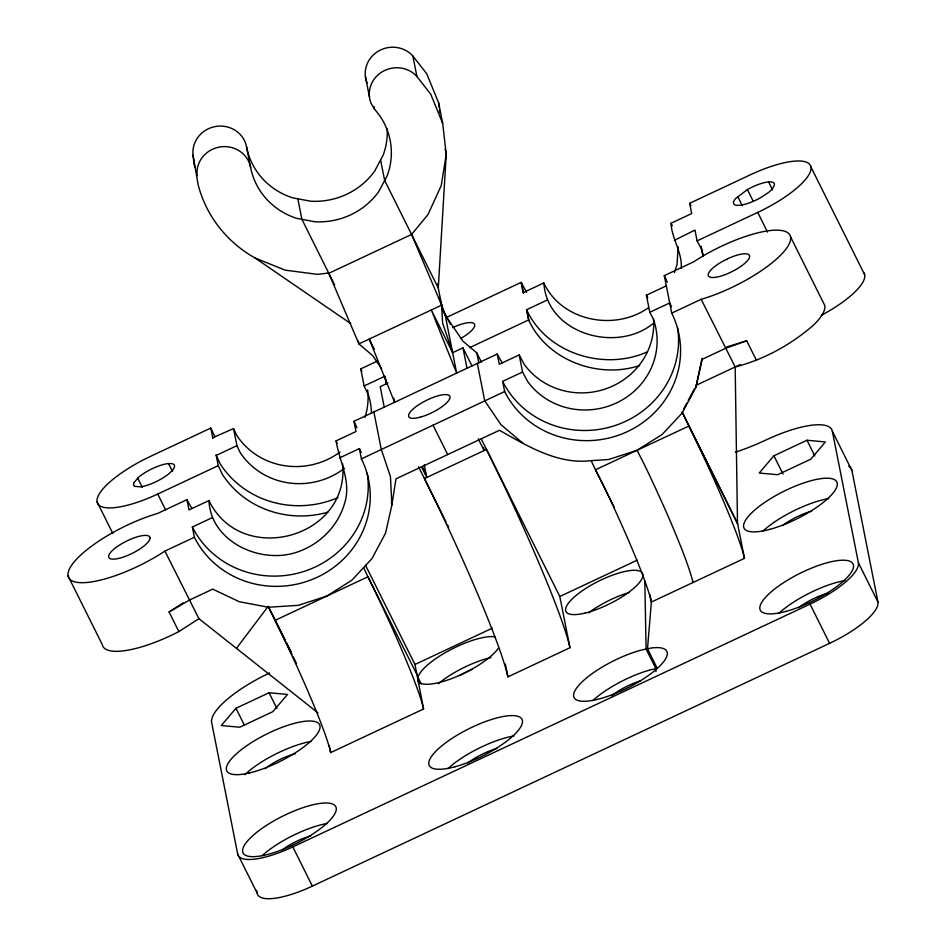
<?xml version="1.0" encoding="UTF-8"?>
<svg xmlns="http://www.w3.org/2000/svg" width="946" height="946" viewBox="0 0 946 946"><rect width="100%" height="100%" fill="white"/><g stroke="black" fill="none" stroke-linecap="round" stroke-linejoin="round"><path stroke-width="1.42" d="M678.116 246.882L677.052 264.549L674.403 272.578M681.238 268.38C682.421 252.405 671.849 238.995 670.986 223.256L691.692 213.548L689.658 203.295L750.296 174.833A63.039 18.53 -26.5 0 1 810.911 166.922L864.679 274.754M702.027 358.333L695.901 387.316L682.243 412.953L662.188 434.451L637.06 450.284L595.472 469.795L591.155 460.643C557.608 464.746 527.501 446.015 499.405 430.3L395.96 478.853L391.892 505.046L385.578 533.059L371.92 558.696L351.853 580.205L326.748 596.11L298.309 605.334L268.475 607.249L239.279 601.727L212.72 589.145L189.342 600.119L169.074 611.967L178.853 631.573L198.92 618.684L317.951 712.846M683.426 409.429L686.843 403.02M688.203 400.454L694.352 388.912M236.429 648.353L267.387 607.391M297.836 198.79L301.88 219.295L328.818 273.299L411.569 234.454L427.982 214.576L441.226 185.605L446.24 154.47L442.669 123.311L438.601 102.795L426.705 73.717L412.858 55.98A27.079 25.79 -11.2 0 0 378.365 51.143A27.079 25.79 -11.2 0 0 367.107 82.988M235.968 708.282L221.293 725.523L239.716 727.214L272.826 711.676L287.501 694.447L269.078 692.744L235.968 708.282L244.446 725.275M773.899 455.783L759.224 473.024L777.647 474.726L810.746 459.188L825.42 441.948L806.997 440.245L773.899 455.783L783.016 474.088M653.686 323.071C617.3 353.721 546.918 333.997 543.855 282.937L523.185 292.633L521.151 282.381L446.276 317.537M169.074 611.967L183.24 602.862M747.411 189.578L735.574 198.577A22.728 6.681 -26.5 0 0 736.922 205.353L740.458 205.223A22.728 6.681 -26.5 0 0 760.619 197.679C765.775 194.084 773.26 190.785 774.526 183.997L773.473 182.566L771.108 181.904L767.561 182.022A22.728 6.681 -26.5 0 0 747.411 189.578L753.312 201.427M648.152 307.923C614.746 331.514 561.392 321.179 543.855 282.937M646.887 352.042C604.317 371.104 547.19 353.65 526.934 310.465L526.567 309.72L547.237 300.012M592.787 700.608A51.829 15.242 -26.5 0 1 650.966 669.697L657.269 668.396L647.49 648.79L651.392 602.034L744.455 558.365L737.49 523.162L735.184 366.965C763.966 359.575 790.655 344.864 813.099 325.483A70.761 20.8 -26.5 0 0 824.758 305.475L790.549 236.855A70.761 20.8 -26.5 0 0 693.725 261.806L664.293 275.617L671.719 313.114A92.542 88.167 -11.2 0 1 627.659 431.482A92.542 88.167 -11.2 0 1 504.667 391.538L361.407 458.857A92.519 88.144 -11.2 0 1 317.359 577.202A92.519 88.144 -11.2 0 1 194.391 537.257L164.911 551.092A70.832 20.824 -26.5 0 1 68.088 576.008L68.065 575.889A70.832 20.824 -26.5 0 1 157.462 513.512L186.953 499.677A92.519 88.144 -11.2 0 0 192.003 508.451M387.955 382.988L380.209 386.689L384.253 407.147L353.97 421.277L356.003 431.53L336.09 440.871C339.389 461.837 351.628 481.597 344.545 503.461C337.722 527.17 318.388 545.7 294.927 552.807C259.027 563.733 210.627 541.23 208.96 500.552L188.987 509.918L186.953 499.677M384.253 407.147L497.241 354.029A92.542 88.167 -11.2 0 0 502.302 362.815M214.872 436.733L210.816 428.053L150.296 456.469A63.039 18.53 -26.5 0 0 97.119 501.959L112.858 533.52M212.625 437.821L233.544 428.585L236.606 435.136A71.056 67.698 -11.2 0 0 340.004 452.022M371.447 412.905A71.056 67.698 -11.2 0 0 368.585 395.463L364.139 385.956L360.757 368.881L377.572 360.982M233.544 428.585L236.926 445.672L216.232 455.381L218.254 465.633L222.31 474.313A94.186 89.728 -11.2 0 0 327.73 512.224M364.139 385.956L384.833 376.248M674.368 240.343L694.813 230.162M439.24 297.505L445.176 315.077L456.67 373.162L431.317 309.969L452.614 352.692L462.961 347.844L471.995 365.96M97.119 501.959A63.039 18.53 -26.5 0 0 157.734 494.049L218.254 465.633M469.76 347.584L528.589 319.973L526.567 309.72M703.138 256.484L701.589 249.342L697.096 240.875L757.734 212.412A63.039 18.53 -26.5 0 0 810.911 166.922M653.544 318.873A71.056 67.698 -11.2 0 1 606.102 388.711A71.056 67.698 -11.2 0 1 524.119 364.21L519.188 354.927L499.275 364.281L497.241 354.029M519.188 354.927L522.57 372.015L527.501 381.285A71.056 67.698 -11.2 0 0 618.034 402.192A71.056 67.698 -11.2 0 0 653.178 318.684L649.784 312.298L646.402 295.211L666.327 285.869M194.391 537.257L192.369 527.005L212.342 517.628M339.472 457.959L359.385 448.617A92.519 88.144 -11.2 0 1 361.206 452.519M504.667 391.538L502.657 381.356L522.57 372.015M649.784 312.298L669.709 302.945A92.542 88.167 -11.2 0 1 671.53 306.859M671.719 313.114L701.152 299.303A70.761 20.8 -26.5 0 0 790.549 236.855M740.458 364.494L695.937 385.389L695.901 387.316L702.228 359.291L725.594 348.317L746.69 340.773L756.469 360.379M417.009 674.723L367.923 576.788L275.026 620.387A114.608 8.786 64.9 0 1 330.662 752.59L423.56 708.992L414.975 664.47L492.393 628.132M569.953 647.738A171.924 13.173 64.9 0 0 486.481 449.445L424.411 478.57A171.924 13.173 64.9 0 1 507.884 676.875L569.953 647.738L559.807 596.5L637.226 560.162M269.669 672.937A68.762 20.221 -26.5 0 0 211.668 722.567L237.706 854.108A57.304 16.851 -26.5 0 0 292.811 846.907L810.048 604.127A57.304 16.851 -26.5 0 0 858.389 562.764L832.35 431.234A68.762 20.221 -26.5 0 0 766.225 439.866A91.691 26.961 -26.5 0 1 735.42 452.223M237.706 854.108L257.253 893.32A57.304 16.851 -26.5 0 0 312.357 886.118L829.595 643.339A57.304 16.851 -26.5 0 0 877.935 601.975L851.897 470.446L832.35 431.234M591.155 460.643L608.621 459.52L637.06 450.284L688.794 426.09A114.868 8.81 64.9 0 1 744.455 558.365M726.729 346.945L746.69 340.773M639.673 365.534C598.522 379.145 547.758 360.651 528.968 320.718L528.589 319.973M328.664 273.016L317.608 274.364L285.136 270.142L255.065 258.01A126.078 120.118 -11.2 0 1 198.14 184.73L193.055 155.215A27.091 25.814 -11.2 0 1 216.055 126.421A27.091 25.814 -11.2 0 1 246.551 146.855A71.056 67.698 -11.2 0 0 292.42 197.773L310.525 201.191A71.056 67.698 -11.2 0 0 374.663 171.096L383.13 155.191A71.056 67.698 -11.2 0 0 387.198 128.952M255.065 258.01L350.682 323.556M481.419 362.176L476.808 352.929L462.961 341.175L445.176 315.077M523.043 443.402L500.919 424.6L484.742 400.879L477.328 363.382M412.858 55.98L416.926 76.496L430.773 94.233L442.669 123.311M381.64 368.715L372.736 355.672L358.901 343.906L328.818 273.299L334.683 285.065M250.619 167.371A71.056 67.698 -11.2 0 0 296.488 218.29L314.592 221.731A71.056 67.698 -11.2 0 0 378.731 191.612L387.198 175.708A71.056 67.698 -11.2 0 0 374.521 109.204L371.175 103.504A27.079 25.79 -11.2 0 1 382.432 71.66A27.079 25.79 -11.2 0 1 416.926 76.496M521.151 282.381L526.579 292.326M689.658 203.295L690.935 205.708M670.986 223.256L672.346 225.81M646.402 295.211L647.762 297.777M637.06 450.284L643.753 463.363A114.868 8.81 64.9 0 1 692.969 582.535M614.451 507.671L595.472 469.795L602.176 482.862A114.868 8.81 64.9 0 1 651.392 602.034L649.961 594.892M768.59 181.987L772.539 189.886M757.734 212.412L767.561 232.137M737.691 196.496L742.291 205.72M806.997 440.245L814.825 455.937M858.389 562.764L877.935 601.975M735.184 366.965L701.152 299.303M810.048 604.127L829.595 643.339M737.49 523.162L682.054 411.995L737.691 524.202M441.948 308.609L446.477 317.714M481.266 438.979L559.807 596.5M478.25 438.79L484.115 450.556M433.02 425.156L447.683 454.577M374.403 349.405L369.247 339.058L394.6 402.287L393.784 398.183M422.259 466.544L426.173 474.384M421.573 467.005L426.776 477.47L424.281 464.829M418.546 466.816L446.015 521.908M447.328 524.533L448.641 527.159M365.534 565.294L414.975 664.47M494.876 636.764A46.047 13.54 -26.5 0 0 450.142 649.961A46.047 13.54 -26.5 0 0 417.978 677.36L421.23 683.899M417.978 677.36L418.274 681.132L419.575 683.745M268.274 606.22L285.219 640.217M286.532 642.842L291.096 651.995M268.475 607.249L291.971 654.372M293.272 656.985L296.536 663.524M168.601 463.623L172.539 471.522M269.078 692.744L276.894 708.424M157.734 494.049L165.609 509.823M137.69 478.12L142.29 487.344M198.92 618.684L164.911 551.092M292.811 846.907L312.357 886.118M68.088 576.008L102.298 644.628A70.832 20.824 -26.5 0 0 178.853 631.573M363.607 567.612L367.923 576.788A114.608 8.786 64.9 0 1 423.56 708.992M360.757 368.881L361.869 371.258M236.926 445.672L239.988 452.223A71.056 67.698 -11.2 0 0 344.521 468.246M216.007 454.908L220.288 464.06A94.186 89.728 -11.2 0 0 337.959 497.608M208.96 500.552C241.112 567.494 349.925 538.144 342.629 463.694M336.09 440.871L337.166 443.26M411.569 234.454L441.664 305.12L442.574 322.953L452.614 352.692M701.104 246.232L703.28 256.236M695.062 230.623L697.096 240.875M521.53 283.138L523.552 293.378M526.934 310.465L528.968 320.718M445.152 148.995L446.24 154.47L438.282 288.033L384.667 180.485L380.588 159.945M476.808 352.929L478.818 363.051M483.512 447.482L483.914 449.527M462.961 347.844L467.017 368.301M437.466 283.93L441.664 305.12L358.901 343.906L358.333 341.068M505.33 664.021L507.884 676.875M373.977 106.472L374.521 109.204M365.416 76.626L369.484 97.142M385.057 376.721L386.323 383.13M385.093 377.525L386.358 383.934M373.871 411.936L381.297 449.445L390.438 476.548L391.892 505.046L391.384 502.48M359.385 448.617L361.407 458.857M329.255 745.472L330.662 752.59M210.816 428.053L212.85 438.305M256.685 890.423L257.253 893.32M246.551 146.855L250.607 167.371A27.091 25.814 -11.2 0 0 220.111 146.937A27.091 25.814 -11.2 0 0 197.111 175.731M438.601 102.795L439.086 107.04M439.417 109.878L439.736 112.704M193.055 155.215L194.084 164.214A126.078 120.118 -11.2 0 0 194.817 166.957M655.956 671.506L655.885 668.68L646.106 649.074L644.805 580.82M664.293 275.617A92.542 88.167 -11.2 0 1 667.237 282.192M677.561 327.588A92.542 88.167 -11.2 0 1 612.973 426.208A92.542 88.167 -11.2 0 1 502.657 381.356M848.739 466.13A68.762 20.221 -26.5 0 1 851.897 470.446M353.97 421.277A92.519 88.144 -11.2 0 1 356.902 427.864M367.237 473.248A92.519 88.144 -11.2 0 1 302.661 571.833A92.519 88.144 -11.2 0 1 192.369 527.005M498.305 648.424A46.047 13.54 -26.5 0 1 455.109 677.23A46.047 13.54 -26.5 0 1 418.274 681.132M782.578 525.657A28.699 8.443 -26.5 0 1 811.692 511.159M459.614 675.621A28.699 8.443 -26.5 0 1 471.841 669.567M467.785 763.032A28.699 8.443 -26.5 0 1 496.887 748.534M611.636 695.83A28.699 8.443 -26.5 0 1 640.489 680.907M798.814 607.651A28.699 8.443 -26.5 0 1 827.927 593.154M282.57 849.674A28.699 8.443 -26.5 0 1 310.666 835.945M264.963 768.743A28.699 8.443 -26.5 0 1 295.211 753.749M438.388 683.686A46.047 13.54 -26.5 0 1 491.021 657.553M588.542 612.925A42.807 12.594 -26.5 0 1 629.244 592.468M762.76 531.214A51.829 15.242 -26.5 0 1 828.755 498.566M244.754 774.727A51.829 15.242 -26.5 0 1 311.518 741.345M262.172 855.622A51.829 15.242 -26.5 0 1 327.056 823.458M447.966 768.59A51.829 15.242 -26.5 0 1 513.962 735.941M778.996 613.209A51.829 15.242 -26.5 0 1 844.991 580.56M450.414 324.301A282.144 21.628 64.9 0 1 442.622 309.318M452.661 327.612A22.917 6.74 -26.5 0 1 474.348 323.922A22.917 6.74 -26.5 0 1 460.678 338.526M367.651 389.941A71.056 67.698 -11.2 0 1 364.967 417.411M863.698 272.531A63.039 18.53 -26.5 0 1 821.329 315.325M133.859 482.803L133.504 484.884L134.545 486.303L140.457 486.847A22.728 6.681 -26.5 0 0 169.464 473.237L172.444 470.304A22.728 6.681 -26.5 0 0 171.108 463.528L167.572 463.658A22.728 6.681 -26.5 0 0 138.565 477.269L133.859 482.803M727.569 258.802L722.259 261.545A22.917 6.74 -26.5 0 0 708.589 276.149A22.917 6.74 -26.5 0 0 730.277 272.472L735.586 269.716A22.917 6.74 -26.5 0 0 749.256 255.113A22.917 6.74 -26.5 0 0 727.569 258.802M647.49 648.79L641.199 650.091A51.829 15.242 -26.5 0 0 573.595 694.967A51.829 15.242 -26.5 0 0 639.33 681.451A51.829 15.242 -26.5 0 0 651.368 647.998L647.49 648.79M150.036 537.659L150.012 537.553A22.917 6.74 -26.5 0 0 117.907 546.138A22.917 6.74 -26.5 0 0 119.953 558.093A22.917 6.74 -26.5 0 0 150.036 537.659M420.142 417.221A22.917 6.74 -26.5 0 0 450.012 396.741A22.917 6.74 -26.5 0 0 417.801 405.385A22.917 6.74 -26.5 0 0 420.142 417.221M585.089 613.079A42.807 12.594 -26.5 0 0 642.949 575.085A42.807 12.594 -26.5 0 0 584.64 589.181A42.807 12.594 -26.5 0 0 585.089 613.079M769.689 529.405A51.829 15.242 -26.5 0 0 837.21 483.087A51.829 15.242 -26.5 0 0 764.392 502.645A51.829 15.242 -26.5 0 0 769.689 529.405M248.975 773.048A51.829 15.242 -26.5 0 0 320.055 727.261A51.829 15.242 -26.5 0 0 250.536 743.178A51.829 15.242 -26.5 0 0 248.975 773.048M264.454 855.219A51.829 15.242 -26.5 0 0 336.268 809.587A51.829 15.242 -26.5 0 0 267.564 824.676A51.829 15.242 -26.5 0 0 264.454 855.219M454.896 766.78A51.829 15.242 -26.5 0 0 522.405 720.462A51.829 15.242 -26.5 0 0 449.598 740.02A51.829 15.242 -26.5 0 0 454.896 766.78M785.925 611.4A51.829 15.242 -26.5 0 0 853.434 565.081A51.829 15.242 -26.5 0 0 780.627 584.64A51.829 15.242 -26.5 0 0 785.925 611.4"/></g></svg>
